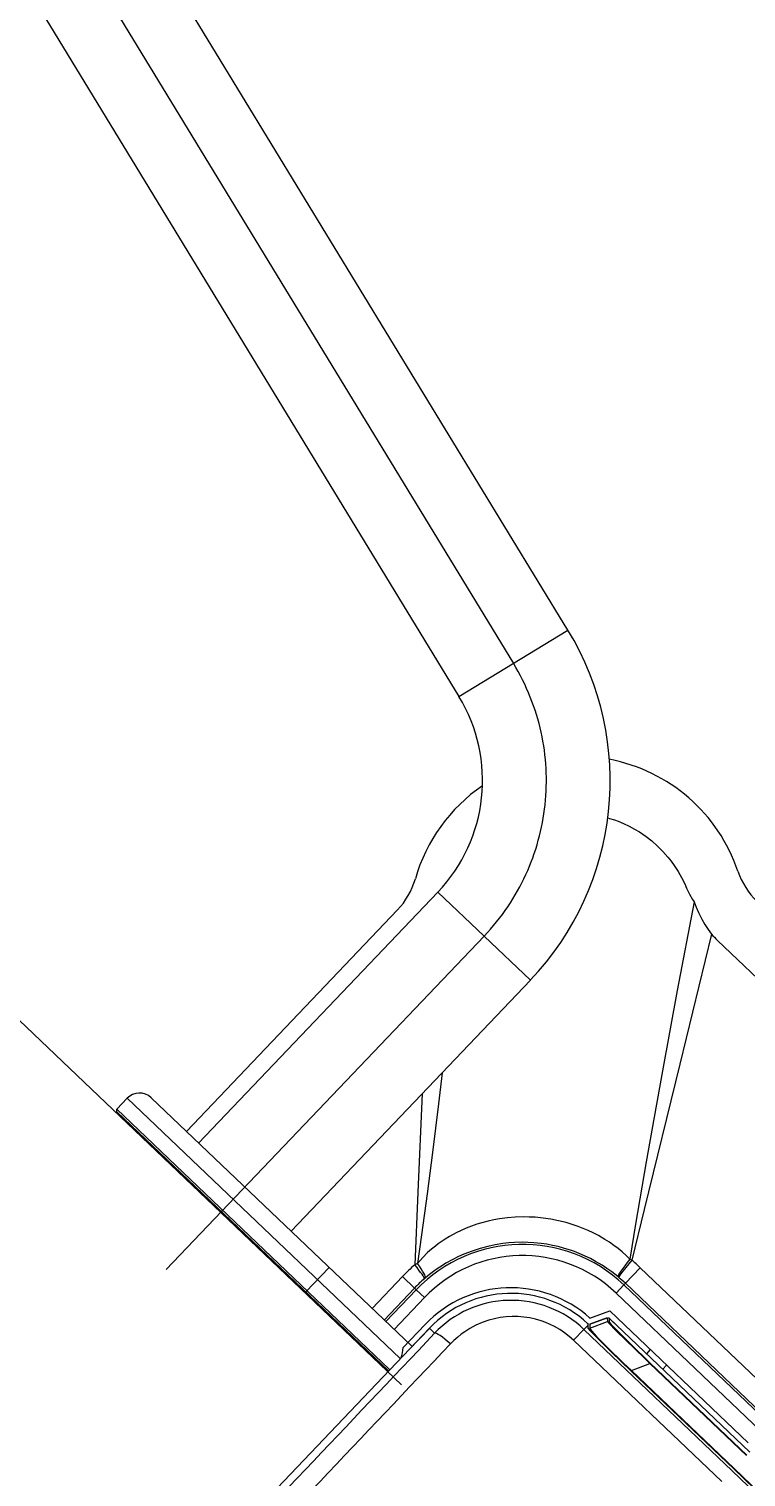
# Model space of a CAD drawing. Header units: millimetres. Extents: x 1145859089 to 1147511753, y -1047484727 to -1047247487.
# Drawn here: x 1146330855.1 to 1146331046, y -1047436452.2 to -1047436066.6 of the extents above; entities that cross this region are included whole.
import ezdxf
from ezdxf.xclip import XClip

# ---------------------------------------------------------------- set-up
doc = ezdxf.new("R2010")
doc.units = ezdxf.units.MM
doc.header["$LTSCALE"] = 100
doc.header["$MEASUREMENT"] = 0
doc.header["$XCLIPFRAME"] = 2
doc.linetypes.add('CENTERX2', pattern=[4, 2.5, -0.5, 0.5, -0.5])
doc.linetypes.add('단지배치도$0$CENTER', pattern=[31, 30, -0.5, 0, -0.5])
doc.layers.get('0').update_dxf_attribs({"linetype": 'CONTINUOUS'})
for name, color, linetype in [('L-지중매입', 3, 'CENTERX2'), ('XREF', 135, 'CONTINUOUS'), ('단지배치도$0$W240910', 135, 'CONTINUOUS')]:
    doc.layers.add(name, color=color, linetype=linetype)

# ---------------------------------------------------------------- blocks, each defined once
blk = doc.blocks.new('단지배치도$0$zw$9902')
at = {"layer": '단지배치도$0$W240910', "linetype": 'ByBlock', "ltscale": 20}
for p, q in [((62324.98, -64857.36), (62135.92, -64547.21)), ((62107.58, -64566.05), (62295.95, -64875.07)), ((62295.94, -64875.06), (62324.98, -64857.36)), ((62335.58, -64907.37), (62336.05, -64907.5)), ((62336.05, -64907.5), (62337.36, -64907.91)), ((62337.36, -64907.91), (62338.31, -64908.25)), ((62338.31, -64908.25), (62339.79, -64908.85)), ((62339.79, -64908.85), (62341.25, -64909.53)), ((62341.25, -64909.53), (62342.74, -64910.33)), ((62342.74, -64910.33), (62344, -64911.08)), ((62344, -64911.08), (62345.77, -64912.29)), ((62345.77, -64912.29), (62347.35, -64913.52)), ((62347.35, -64913.52), (62348.85, -64914.86)), ((62348.85, -64914.86), (62350.26, -64916.28)), ((62350.26, -64916.28), (62351.59, -64917.8)), ((62351.59, -64917.8), (62352.45, -64918.89)), ((62352.45, -64918.89), (62353.26, -64920.02)), ((62353.26, -64920.02), (62354.29, -64921.6)), ((62354.29, -64921.6), (62355.22, -64923.23)), ((62355.22, -64923.23), (62356.07, -64924.92)), ((62356.07, -64924.92), (62356.58, -64926.06)), ((62356.58, -64926.06), (62357.33, -64927.64)), ((62226.63, -64993.94), (62290.35, -64927.11)), ((62290.35, -64927.11), (62314.96, -64950.57)), ((62358.55, -64929.71), (62354.05, -64953.36)), ((62357.33, -64927.64), (62358.16, -64929.12)), ((62358.16, -64929.12), (62358.55, -64929.71)), ((62358.55, -64929.71), (62359.1, -64931.16)), ((62223.37, -64990.84), (62279.59, -64931.87)), ((62359.1, -64931.16), (62359.72, -64932.58)), ((62359.72, -64932.58), (62360.62, -64934.36)), ((62360.62, -64934.36), (62361.41, -64935.74)), ((62363.17, -64938.33), (62354.79, -64972.92)), ((62361.41, -64935.74), (62362.27, -64937.07)), ((62362.27, -64937.07), (62363.17, -64938.33)), ((62364.78, -64939.98), (62435.89, -65007.78)), ((62161.88, -64945.05), (62280.65, -65058.29)), ((62251.24, -65017.41), (62314.96, -64950.57)), ((62354.05, -64953.36), (62350.11, -64974.7)), ((62354.79, -64972.92), (62345.28, -65011.6)), ((62291.44, -64975.24), (62290.51, -64983.51)), ((62350.11, -64974.7), (62347.89, -64987.06)), ((62286.17, -64980.77), (62285.04, -65006.99)), ((62204.84, -64984.91), (62207.6, -64982.02)), ((62207.6, -64982.02), (62280.26, -65051.3)), ((62213.96, -64981.87), (62283.37, -65048.05)), ((62290.51, -64983.51), (62288.95, -64996.46)), ((62277.5, -65054.2), (62204.84, -64984.91)), ((62204.86, -64985.62), (62204.84, -64984.91)), ((62277.16, -65054.56), (62204.86, -64985.62)), ((62347.89, -64987.06), (62345.82, -64998.91)), ((62288.95, -64996.46), (62287.53, -65007.44)), ((62345.82, -64998.91), (62343, -65015.54)), ((62285.04, -65006.99), (62284.2, -65026.34)), ((62287.53, -65007.44), (62286.01, -65018.39)), ((62345.28, -65011.6), (62341.95, -65025.08)), ((62300.74, -65015.57), (62299.29, -65016.07)), ((62301.72, -65015.26), (62300.74, -65015.57)), ((62303.72, -65014.73), (62301.72, -65015.26)), ((62305.24, -65014.4), (62303.72, -65014.73)), ((62306.77, -65014.13), (62305.24, -65014.4)), ((62308.85, -65013.85), (62306.77, -65014.13)), ((62310.95, -65013.68), (62308.85, -65013.85)), ((62313.07, -65013.61), (62310.95, -65013.68)), ((62314.65, -65013.63), (62313.07, -65013.61)), ((62316.23, -65013.71), (62314.65, -65013.63)), ((62318.35, -65013.91), (62316.23, -65013.71)), ((62320.43, -65014.22), (62318.35, -65013.91)), ((62322.5, -65014.62), (62320.43, -65014.22)), ((62324.53, -65015.13), (62322.5, -65014.62)), ((62325.53, -65015.42), (62324.53, -65015.13)), ((62327.73, -65016.16), (62325.53, -65015.42)), ((62343, -65015.54), (62341.48, -65024.82)), ((62286.01, -65018.39), (62284.9, -65025.98)), ((62293.46, -65018.8), (62292.29, -65019.51)), ((62295.19, -65017.85), (62293.46, -65018.8)), ((62296.52, -65017.21), (62295.19, -65017.85)), ((62297.87, -65016.62), (62296.52, -65017.21)), ((62299.29, -65016.07), (62297.87, -65016.62)), ((62329.06, -65016.68), (62327.73, -65016.16)), ((62330.36, -65017.23), (62329.06, -65016.68)), ((62331.73, -65017.88), (62330.36, -65017.23)), ((62333.08, -65018.58), (62331.73, -65017.88)), ((62334.82, -65019.58), (62333.08, -65018.58)), ((62287.61, -65023.11), (62286.31, -65024.39)), ((62288.62, -65022.21), (62287.61, -65023.11)), ((62289.67, -65021.35), (62288.62, -65022.21)), ((62290.41, -65020.79), (62289.67, -65021.35)), ((62292.29, -65019.51), (62290.41, -65020.79)), ((62299.43, -65022.68), (62297.28, -65023.52)), ((62301.62, -65021.97), (62299.43, -65022.68)), ((62303.62, -65021.44), (62301.62, -65021.97)), ((62305.63, -65021.01), (62303.62, -65021.44)), ((62307.67, -65020.69), (62305.63, -65021.01)), ((62309.19, -65020.52), (62307.67, -65020.69)), ((62310.72, -65020.41), (62309.19, -65020.52)), ((62312.78, -65020.35), (62310.72, -65020.41)), ((62314.32, -65020.38), (62312.78, -65020.35)), ((62315.85, -65020.47), (62314.32, -65020.38)), ((62317.88, -65020.67), (62315.85, -65020.47)), ((62319.38, -65020.89), (62317.88, -65020.67)), ((62320.88, -65021.17), (62319.38, -65020.89)), ((62322.36, -65021.51), (62320.88, -65021.17)), ((62323.81, -65021.89), (62322.36, -65021.51)), ((62325.96, -65022.57), (62323.81, -65021.89)), ((62326.68, -65022.83), (62325.96, -65022.57)), ((62328.61, -65023.6), (62326.68, -65022.83)), ((62336.03, -65020.36), (62334.82, -65019.58)), ((62337.21, -65021.17), (62336.03, -65020.36)), ((62338.35, -65022.04), (62337.21, -65021.17)), ((62339.45, -65022.94), (62338.35, -65022.04)), ((62340.49, -65023.86), (62339.45, -65022.94)), ((62255.16, -65033.58), (62261.37, -65027.07)), ((62284.9, -65025.98), (62284.2, -65026.34)), ((62286.31, -65024.39), (62284.9, -65025.98)), ((62291.81, -65026.36), (62289.89, -65027.62)), ((62292.47, -65025.96), (62291.81, -65026.36)), ((62294.14, -65025.01), (62292.47, -65025.96)), ((62295.87, -65024.15), (62294.14, -65025.01)), ((62297.28, -65023.52), (62295.87, -65024.15)), ((62329.55, -65024.02), (62328.61, -65023.6)), ((62330.95, -65024.7), (62329.55, -65024.02)), ((62332.31, -65025.43), (62330.95, -65024.7)), ((62334.09, -65026.49), (62332.31, -65025.43)), ((62335.37, -65027.33), (62334.09, -65026.49)), ((62341.95, -65025.08), (62339.57, -65028.06)), ((62344.22, -65027.12), (62340.26, -65031.28)), ((62341.48, -65024.82), (62340.49, -65023.86)), ((62341.95, -65025.08), (62341.48, -65024.82)), ((62382.58, -65063.69), (62344.22, -65027.12)), ((62280.88, -65029.5), (62272.8, -65037.97)), ((62280.88, -65029.5), (62284.11, -65032.58)), ((62287.05, -65029.81), (62286.76, -65030.05)), ((62288.14, -65028.92), (62287.05, -65029.81)), ((62289.89, -65027.62), (62288.14, -65028.92)), ((62336.62, -65028.22), (62335.37, -65027.33)), ((62338.26, -65029.5), (62336.62, -65028.22)), ((62338.44, -65029.65), (62338.26, -65029.5)), ((62338.45, -65029.63), (62338.44, -65029.65)), ((62338.49, -65029.55), (62338.45, -65029.63)), ((62338.79, -65029.09), (62338.49, -65029.55)), ((62339.57, -65028.06), (62338.79, -65029.09)), ((62284.11, -65032.58), (62276.03, -65041.05)), ((62284.57, -65033.02), (62276.49, -65041.49)), ((62284.11, -65032.58), (62284.57, -65033.02)), ((62284.57, -65033.02), (62286.74, -65035.09)), ((62376.14, -65070.44), (62337.78, -65033.87)), ((62339.85, -65031.7), (62337.79, -65033.87)), ((62340.26, -65031.28), (62339.85, -65031.7)), ((62378.21, -65068.27), (62339.85, -65031.7)), ((62378.61, -65067.85), (62340.26, -65031.28)), ((62286.74, -65035.09), (62278.66, -65043.56)), ((62330.83, -65040.53), (62336.11, -65038.63)), ((62372.97, -65073.78), (62336.11, -65038.63)), ((62281.09, -65048.4), (62286.98, -65042.23)), ((62300.46, -65042.44), (62298.83, -65043.31)), ((62302.15, -65041.7), (62300.46, -65042.44)), ((62303.89, -65041.1), (62302.15, -65041.7)), ((62305.42, -65040.7), (62303.89, -65041.1)), ((62306.96, -65040.4), (62305.42, -65040.7)), ((62308.53, -65040.2), (62306.96, -65040.4)), ((62310.1, -65040.11), (62308.53, -65040.2)), ((62311.67, -65040.13), (62310.1, -65040.11)), ((62313.24, -65040.25), (62311.67, -65040.13)), ((62314.79, -65040.48), (62313.24, -65040.25)), ((62316.32, -65040.82), (62314.79, -65040.48)), ((62317.83, -65041.26), (62316.32, -65040.82)), ((62319.06, -65041.7), (62317.83, -65041.26)), ((62320.26, -65042.21), (62319.06, -65041.7)), ((62321.42, -65042.79), (62320.26, -65042.21)), ((62330.27, -65042.48), (62329.22, -65043.57)), ((62330.26, -65042.04), (62330.27, -65042.48)), ((62330.27, -65042.48), (62330.29, -65043.14)), ((62330.77, -65042.15), (62335.45, -65040.46)), ((62335.45, -65040.47), (62330.77, -65042.15)), ((62330.77, -65042.15), (62330.78, -65042.58)), ((62330.78, -65042.58), (62330.8, -65043.25)), ((62330.8, -65043.25), (62335.48, -65041.46)), ((62335.45, -65040.46), (62335.48, -65041.46)), ((62335.48, -65041.46), (62335.5, -65041.49)), ((62335.5, -65041.49), (62335.88, -65041.92)), ((62335.88, -65041.92), (62337.83, -65043.89)), ((62338.64, -65043.12), (62335.96, -65040.57)), ((62335.97, -65040.57), (62373.38, -65076.24)), ((62335.97, -65040.57), (62335.99, -65041.56)), ((62335.99, -65041.56), (62336, -65041.6)), ((62336, -65041.6), (62336.07, -65041.72)), ((62336.07, -65041.72), (62336.49, -65042.21)), ((62336.49, -65042.21), (62337.86, -65043.66)), ((62174.21, -65162.68), (62288.07, -65043.26)), ((62288.07, -65043.27), (62282.67, -65048.93)), ((62288.07, -65043.26), (62289.46, -65044.59)), ((62294.6, -65046.48), (62293.66, -65047.43)), ((62295.61, -65045.59), (62294.6, -65046.48)), ((62296.53, -65044.85), (62295.61, -65045.59)), ((62297.5, -65044.16), (62296.53, -65044.85)), ((62298.83, -65043.31), (62297.5, -65044.16)), ((62322.78, -65043.57), (62321.42, -65042.79)), ((62324.08, -65044.44), (62322.78, -65043.57)), ((62325.32, -65045.4), (62324.08, -65044.44)), ((62326.49, -65046.44), (62325.32, -65045.4)), ((62326.49, -65046.44), (62329.22, -65043.57)), ((62365.93, -65084.05), (62326.49, -65046.44)), ((62368.67, -65081.18), (62329.22, -65043.57)), ((62330.29, -65043.14), (62330.3, -65043.18)), ((62330.3, -65043.18), (62330.37, -65043.3)), ((62330.37, -65043.3), (62330.79, -65043.8)), ((62330.79, -65043.8), (62331.52, -65044.59)), ((62330.8, -65043.25), (62330.8, -65043.27)), ((62330.8, -65043.27), (62330.81, -65043.33)), ((62330.81, -65043.33), (62330.99, -65043.62)), ((62330.99, -65043.62), (62331.34, -65044.05)), ((62331.34, -65044.05), (62332.57, -65045.4)), ((62331.52, -65044.59), (62333.36, -65046.46)), ((62332.57, -65045.4), (62335.39, -65048.26)), ((62333.36, -65046.46), (62336.46, -65049.52)), ((62337.83, -65043.89), (62345.35, -65051.24)), ((62337.86, -65043.66), (62341.55, -65047.33)), ((62335.39, -65048.26), (62339.77, -65052.5)), ((62336.46, -65049.52), (62341.77, -65054.64)), ((62341.55, -65047.33), (62346.91, -65052.5)), ((62346.91, -65048.93), (62345.87, -65050.02)), ((62339.77, -65052.5), (62341.89, -65054.51)), ((62341.89, -65054.51), (62346.79, -65052.63)), ((62345.35, -65051.24), (62346.79, -65052.63)), ((62346.79, -65052.63), (62346.91, -65052.5)), ((62346.79, -65052.63), (62372.51, -65077.15)), ((62346.91, -65052.5), (62372.63, -65077.02)), ((62351.25, -65053.07), (62350.22, -65054.16)), ((62341.77, -65054.64), (62341.89, -65054.51)), ((62341.77, -65054.64), (62369.12, -65080.71)), ((62341.89, -65054.51), (62369.24, -65080.58)), ((62368.67, -65081.18), (62408.11, -65118.79)), ((62396.46, -65106.79), (62369.11, -65080.71)), ((62396.58, -65106.66), (62369.24, -65080.58))]:
    blk.add_line(p, q, dxfattribs=at)
at = {"layer": '단지배치도$0$W240910', "linetype": '단지배치도$0$CENTER'}
for p, q in [((62121.76, -64556.64), (62310.47, -64866.23)), ((62218.03, -65027.6), (62302.65, -64938.84))]:
    blk.add_line(p, q, dxfattribs=at)
at = {"layer": '단지배치도$0$W240910'}
for centre, radius, start, end in [((56819.18, -60798.97), 5399.43, 202.10162, 356.71209), ((57394.29, -57699.4), 11431.38, 251.62775, 321.418131)]:
    blk.add_arc(centre, radius, start, end, dxfattribs=at)
at = {"layer": '단지배치도$0$W240910', "linetype": 'ByBlock', "ltscale": 20}
for centre, radius, start, end in [((62259.23, -64897.44), 77, 316.3647, 31.3647), ((62259.23, -64897.44), 43, 316.3647, 31.3647), ((62327.6, -64935.98), 45, 18.7062, 79.2143), ((62327.6, -64935.98), 45, 124.3524, 164.0232), ((62389.13, -64915.15), 19.96, 198.706, 226.365), ((62265.15, -64918.1), 19.96, 316.3644, 344.0234), ((62388.3, -64915.31), 34.08, 222.4894, 226.3651), ((62210.86, -64985.12), 4.5, 46.3647, 136.3647), ((62312.87, -65060), 39.1, 46.3647, 136.3647), ((62315.58, -65062.58), 47.94, 130.8875, 136.3679), ((62312.87, -65060), 36.1, 46.3647, 136.3647), ((62310.78, -65062.2), 48.46, 46.365, 49.9726), ((62311.63, -65058.82), 38.03, 130.8429, 136.3648), ((62313.71, -65059.12), 38.47, 46.3647, 49.9955), ((62309.78, -65063.96), 31.5, 48.0638, 136.3647), ((62309.78, -65063.96), 30, 46.9476, 136.3647), ((62309.85, -65063.9), 28.09, 46.3768, 136.5448), ((62330.6, -65041.68), 0.5, 226.9667, 289.7737), ((62330.6, -65041.68), 0.5, 226.9468, 289.7996), ((62335.62, -65040.93), 0.499, 46.2797, 109.8788), ((62335.62, -65040.94), 0.5, 46.3647, 109.7996), ((41791.48, -45638.7), 28226.86, 316.161712, 316.567678), ((41450.44, -45313.52), 28703.08, 316.163405, 316.56599), ((62271.2, -65047.91), 9.9, 340.9901, 357.1252)]:
    blk.add_arc(centre, radius, start, end, dxfattribs=at)
at = {"layer": '단지배치도$0$W240910', "linetype": '단지배치도$0$CENTER'}
blk.add_arc((62259.23, -64897.44), 60, 316.3647, 31.3647, dxfattribs=at)
at = {"layer": '단지배치도$0$W240910', "linetype": 'ByBlock', "ltscale": 20}
for centre, major_axis, ratio, start_param, end_param in [((62280.2, -65022.53), (-6.55, 7.56), 0.063045, 3.194057, 4.130494), ((62280.56, -65022.22), (-6.46, 7.64), 0.1077, 3.194259, 4.109097), ((62344.65, -65021.83), (-6.37, -7.7), 0.060178, 5.159433, 6.230729), ((62335.65, -65041.93), (-0.5, -0.012), 0.999562, 3.92721, 5.034008), ((62293.08, -65048.04), (-3.63, 3.44), 0.168067, 4.711747, 6.261936), ((62330.63, -65042.78), (-0.5, -0.012), 0.999562, 0.785617, 1.892415)]:
    blk.add_ellipse(centre, major_axis=major_axis, ratio=ratio, start_param=start_param, end_param=end_param, dxfattribs=at)
blk = doc.blocks.new('단지배치도')
blk.add_blockref('단지배치도$0$zw$9902', (141034.19, 142437.16))

msp = doc.modelspace()

# ---------------------------------------------------------------- linework, layer by layer
at = {"layer": 'L-지중매입', "ltscale": 2}
msp.add_arc((1146292364.149594, -1047402174.186541, 0), 45716.750817, 303.4822833292, 333.0437788935, dxfattribs=at)

# ---------------------------------------------------------------- block references
at = {"layer": 'XREF'}
ref = msp.add_blockref('단지배치도', (1146127639.433662, -1047513806.462535), dxfattribs=at)
XClip(ref).set_block_clipping_path([(72982.4064819524, 34919.7593965302), (360382.4067475507, 255319.7593436702)])

doc.saveas('drawing.dxf')
